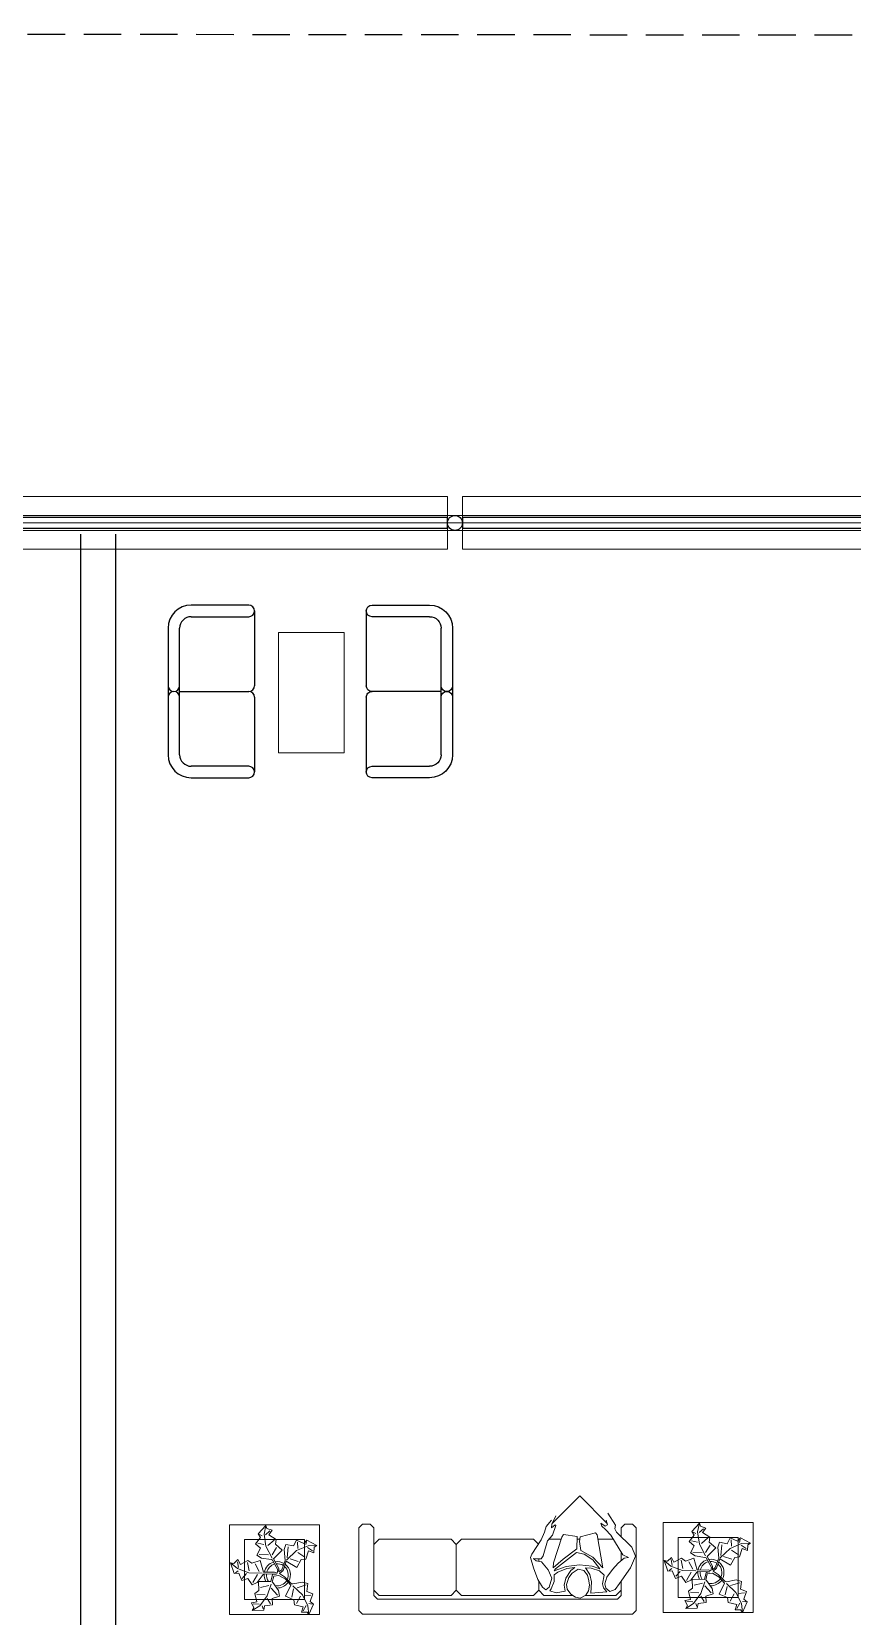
# Model space of a CAD drawing. Header units: metres. Extents: x 511.7 to 565.1, y 73.9 to 159.1.
# Drawn here: x 530.13 to 535.61, y 148.49 to 159.07 of the extents above; entities that cross this region are included whole.
import ezdxf

# ---------------------------------------------------------------- set-up
doc = ezdxf.new("R2010")
doc.units = ezdxf.units.M
doc.header["$MEASUREMENT"] = 0
doc.linetypes.add('DASHED2', pattern=[0.375, 0.25, -0.125])
doc.layers.get('0').update_dxf_attribs({"lineweight": 25})
for name, color, linetype, lineweight in [('A-GLAZ-CWMG', 7, 'Continuous', 9), ('A-WALL', 7, 'Continuous', 9), ('Muebles_Terminal', 8, 'Continuous', 9)]:
    doc.layers.add(name, color=color, linetype=linetype, lineweight=lineweight)
doc.layers.add('ARBOLES', color=3, linetype='Continuous')
doc.layers.add('MUEBLES', color=5, linetype='Continuous')

# ---------------------------------------------------------------- blocks, each defined once
blk = doc.blocks.new('sll-2')
at = {"layer": 'MUEBLES'}
for p, q in [((95.719, 54.184), (94.619, 54.184)), ((94.619, 54.084), (95.719, 54.084)), ((95.169, 54.084), (95.169, 53.484)), ((94.419, 53.984), (94.419, 53.484)), ((94.519, 53.484), (94.519, 53.984)), ((95.819, 53.984), (95.819, 53.484)), ((95.919, 53.484), (95.919, 53.984)), ((95.119, 53.434), (94.469, 53.434)), ((95.869, 53.434), (95.219, 53.434))]:
    blk.add_line(p, q, dxfattribs=at)
for centre, radius, start, end in [((94.619, 53.984), 0.2, 90, 180), ((95.119, 54.134), 0.05, 270, 90), ((95.219, 54.134), 0.05, 90, 270), ((95.719, 53.984), 0.2, 0, 90), ((94.619, 53.984), 0.1, 90, 180), ((95.719, 53.984), 0.1, 360, 90), ((94.469, 53.484), 0.05, 180, 0), ((95.119, 53.484), 0.05, 270, 0), ((95.219, 53.484), 0.05, 180, 270), ((95.869, 53.484), 0.05, 180, 0)]:
    blk.add_arc(centre, radius, start, end, dxfattribs=at)
blk = doc.blocks.new('ar-10')
at = {"layer": 'ARBOLES', "lineweight": 0}
for p, q in [((22.434, 96.626), (22.504, 96.716)), ((22.469, 96.771), (22.579, 96.89)), ((22.504, 96.716), (22.469, 96.771)), ((22.489, 96.761), (22.529, 96.741)), ((22.579, 96.89), (22.554, 96.765)), ((22.554, 96.765), (22.578, 96.591)), ((22.574, 96.755), (22.639, 96.81)), ((22.579, 96.89), (22.594, 96.845)), ((22.594, 96.845), (22.669, 96.82)), ((22.669, 96.82), (22.624, 96.755)), ((22.624, 96.755), (22.728, 96.69)), ((22.503, 96.566), (22.434, 96.626)), ((22.453, 96.466), (22.503, 96.566)), ((22.518, 96.421), (22.453, 96.466)), ((22.464, 96.636), (22.553, 96.616)), ((22.483, 96.476), (22.618, 96.471)), ((22.578, 96.591), (22.668, 96.423)), ((22.698, 96.68), (22.608, 96.601)), ((22.668, 96.471), (22.733, 96.575)), ((22.813, 96.535), (22.688, 96.411)), ((22.728, 96.69), (22.718, 96.62)), ((22.718, 96.62), (22.813, 96.535)), ((22.84, 96.545), (22.867, 96.619)), ((22.84, 96.545), (22.856, 96.388)), ((22.867, 96.619), (22.976, 96.596)), ((23.019, 96.529), (22.876, 96.394)), ((22.886, 96.428), (22.9, 96.582)), ((22.976, 96.596), (23.017, 96.678)), ((23.017, 96.678), (23.121, 96.633)), ((23.182, 96.597), (23.019, 96.529)), ((23.034, 96.652), (23.037, 96.56)), ((23.136, 96.436), (23.036, 96.503)), ((23.121, 96.633), (23.166, 96.68)), ((23.161, 96.659), (23.151, 96.615)), ((23.19, 96.527), (23.153, 96.409)), ((23.166, 96.68), (23.309, 96.604)), ((23.177, 96.575), (23.246, 96.526)), ((23.309, 96.604), (23.182, 96.597)), ((23.264, 96.499), (23.19, 96.527)), ((23.269, 96.578), (23.264, 96.499)), ((23.309, 96.604), (23.269, 96.578)), ((22.076, 96.356), (22.122, 96.347)), ((22.076, 96.356), (22.173, 96.273)), ((22.128, 96.202), (22.076, 96.356)), ((22.122, 96.347), (22.18, 96.4)), ((22.146, 96.214), (22.183, 96.24)), ((22.173, 96.273), (22.338, 96.211)), ((22.191, 96.286), (22.175, 96.369)), ((22.18, 96.4), (22.216, 96.33)), ((22.216, 96.33), (22.323, 96.39)), ((22.317, 96.359), (22.344, 96.242)), ((22.323, 96.39), (22.379, 96.348)), ((22.379, 96.348), (22.5, 96.39)), ((22.486, 96.231), (22.426, 96.339)), ((22.5, 96.39), (22.548, 96.22)), ((22.518, 96.421), (22.658, 96.401)), ((22.674, 96.393), (22.661, 96.4)), ((22.751, 96.256), (22.674, 96.393)), ((22.688, 96.411), (22.766, 96.275)), ((22.743, 96.209), (22.751, 96.256)), ((22.766, 96.275), (22.766, 96.224)), ((22.766, 96.224), (22.806, 96.254)), ((22.774, 96.202), (22.825, 96.244)), ((22.806, 96.254), (22.856, 96.388)), ((22.825, 96.244), (22.872, 96.378)), ((23.024, 96.288), (22.872, 96.378)), ((22.925, 96.413), (23.043, 96.376)), ((23.083, 96.401), (23.024, 96.288)), ((23.153, 96.409), (23.083, 96.401)), ((22.192, 96.206), (22.128, 96.202)), ((22.237, 96.101), (22.192, 96.206)), ((22.324, 96.133), (22.237, 96.101)), ((22.243, 96.132), (22.304, 96.201)), ((22.387, 96.041), (22.324, 96.133)), ((22.338, 96.211), (22.528, 96.209)), ((22.458, 96.076), (22.387, 96.041)), ((22.393, 96.072), (22.462, 96.188)), ((22.458, 96.076), (22.543, 96.189)), ((22.48, 95.96), (22.474, 96.088)), ((22.474, 96.088), (22.65, 96.086)), ((22.622, 96.03), (22.502, 96.003)), ((22.557, 96.199), (22.543, 96.189)), ((22.548, 96.22), (22.705, 96.223)), ((22.73, 96.195), (22.557, 96.199)), ((22.599, 95.882), (22.654, 96.051)), ((22.65, 96.086), (22.675, 96.186)), ((22.672, 96.079), (22.692, 96.166)), ((22.679, 96.072), (22.672, 96.079)), ((22.675, 96.186), (22.73, 96.195)), ((22.762, 95.958), (22.679, 96.072)), ((22.692, 96.166), (22.766, 96.176)), ((22.692, 96.166), (22.692, 96.166)), ((22.705, 96.223), (22.743, 96.209)), ((22.863, 96.119), (22.766, 96.176)), ((22.848, 96.154), (22.774, 96.202)), ((22.947, 96.055), (22.848, 96.154)), ((22.861, 95.876), (22.939, 96.034)), ((22.863, 96.119), (22.939, 96.034)), ((22.965, 96.053), (22.947, 96.055)), ((23.101, 95.899), (22.964, 96.028)), ((23.103, 96.078), (22.965, 96.053)), ((23.154, 96.038), (23.025, 95.999)), ((23.103, 96.078), (23.179, 96.057)), ((23.179, 96.057), (23.164, 95.946)), ((22.373, 95.785), (22.451, 95.798)), ((22.423, 95.918), (22.48, 95.96)), ((22.451, 95.798), (22.423, 95.918)), ((22.451, 95.904), (22.571, 95.896)), ((22.493, 95.741), (22.599, 95.882)), ((22.648, 95.768), (22.599, 95.847)), ((22.748, 95.895), (22.657, 95.994)), ((22.776, 95.88), (22.67, 95.846)), ((22.67, 95.846), (22.676, 95.754)), ((22.762, 95.958), (22.776, 95.88)), ((22.978, 95.826), (22.861, 95.876)), ((22.977, 95.983), (22.949, 95.863)), ((22.991, 95.756), (22.978, 95.826)), ((23.016, 95.775), (23.075, 95.88)), ((23.18, 95.741), (23.101, 95.899)), ((23.224, 95.892), (23.132, 95.883)), ((23.164, 95.946), (23.249, 95.911)), ((23.249, 95.911), (23.211, 95.804)), ((23.211, 95.804), (23.262, 95.763)), ((22.408, 95.714), (22.373, 95.785)), ((22.386, 95.672), (22.493, 95.741)), ((22.386, 95.672), (22.408, 95.714)), ((22.549, 95.677), (22.386, 95.672)), ((22.486, 95.763), (22.401, 95.77)), ((22.542, 95.699), (22.528, 95.741)), ((22.563, 95.741), (22.549, 95.677)), ((22.676, 95.754), (22.563, 95.741)), ((23.111, 95.728), (22.991, 95.756)), ((23.089, 95.652), (23.111, 95.728)), ((23.168, 95.652), (23.089, 95.652)), ((23.158, 95.744), (23.114, 95.671)), ((23.196, 95.615), (23.168, 95.652)), ((23.196, 95.615), (23.18, 95.741)), ((23.24, 95.766), (23.196, 95.772)), ((23.262, 95.763), (23.196, 95.615))]:
    blk.add_line(p, q, dxfattribs=at)
for centre, radius, start, end in [((22.748, 96.183), 0.193, 107.997, 168.9804), ((22.755, 96.181), 0.166, 107.7649, 166.1846), ((22.744, 96.18), 0.193, 59.8406, 99.9156), ((22.743, 96.175), 0.167, 58.5815, 95.1926), ((22.733, 96.18), 0.167, 337.3711, 47.6904), ((22.736, 96.182), 0.194, 332.5812, 51.731), ((22.748, 96.183), 0.193, 175.5225, 210.1028), ((22.755, 96.181), 0.166, 173.971, 214.9414), ((22.743, 96.184), 0.158, 258.1647, 328.6725), ((22.743, 96.184), 0.189, 268.6147, 325.1169)]:
    blk.add_arc(centre, radius, start, end, dxfattribs=at)
blk = doc.blocks.new('sdfds')
at = {"layer": 'Muebles_Terminal', "linetype": 'ByBlock'}
for p, q in [((-0.9, 0.5), (-0.925, 0.475)), ((-0.925, 0.475), (-0.925, -0.075)), ((0.9, 0.5), (-0.9, 0.5)), ((0.925, 0.475), (0.9, 0.5)), ((0.925, -0.075), (0.925, 0.475)), ((-0.825, 0.375), (-0.8, 0.4)), ((-0.825, 0.34), (-0.79, 0.375)), ((-0.825, -0.075), (-0.825, 0.375)), ((-0.8, 0.4), (0.8, 0.4)), ((-0.79, 0.375), (-0.31, 0.375)), ((-0.31, 0.375), (-0.275, 0.34)), ((-0.24, 0.375), (-0.275, 0.34)), ((-0.275, 0.035), (-0.275, 0.34)), ((-0.275, 0.035), (-0.275, 0.34)), ((-0.24, 0.375), (0.24, 0.375)), ((0.24, 0.375), (0.275, 0.34)), ((0.27, 0.27), (0.301, 0.321)), ((0.31, 0.375), (0.275, 0.34)), ((0.275, 0.278), (0.275, 0.34)), ((0.301, 0.321), (0.323, 0.338)), ((0.31, 0.375), (0.502, 0.375)), ((0.323, 0.338), (0.345, 0.321)), ((0.345, 0.321), (0.363, 0.26)), ((0.35, 0.344), (0.391, 0.357)), ((0.359, 0.331), (0.35, 0.344)), ((0.378, 0.282), (0.359, 0.331)), ((0.391, 0.357), (0.452, 0.348)), ((0.452, 0.348), (0.445, 0.307)), ((0.465, 0.333), (0.461, 0.302)), ((0.489, 0.366), (0.465, 0.333)), ((0.52, 0.387), (0.489, 0.366)), ((0.552, 0.394), (0.52, 0.387)), ((0.589, 0.374), (0.552, 0.394)), ((0.586, 0.375), (0.79, 0.375)), ((0.608, 0.344), (0.589, 0.374)), ((0.613, 0.307), (0.608, 0.344)), ((0.623, 0.36), (0.729, 0.351)), ((0.626, 0.284), (0.623, 0.36)), ((0.708, 0.325), (0.701, 0.298)), ((0.729, 0.351), (0.708, 0.325)), ((0.723, 0.327), (0.716, 0.299)), ((0.75, 0.35), (0.723, 0.327)), ((0.786, 0.335), (0.75, 0.35)), ((0.813, 0.296), (0.786, 0.335)), ((0.79, 0.375), (0.825, 0.34)), ((0.8, 0.4), (0.825, 0.375)), ((0.825, 0.375), (0.825, 0.28)), ((0.239, 0.191), (0.27, 0.27)), ((0.363, 0.26), (0.337, 0.205)), ((0.378, 0.237), (0.378, 0.282)), ((0.403, 0.219), (0.378, 0.237)), ((0.386, 0.198), (0.378, 0.212)), ((0.378, 0.212), (0.459, 0.182)), ((0.463, 0.195), (0.403, 0.219)), ((0.445, 0.307), (0.456, 0.26)), ((0.456, 0.26), (0.49, 0.21)), ((0.461, 0.302), (0.476, 0.256)), ((0.476, 0.256), (0.497, 0.227)), ((0.497, 0.227), (0.539, 0.201)), ((0.576, 0.208), (0.6, 0.241)), ((0.586, 0.192), (0.616, 0.236)), ((0.6, 0.241), (0.609, 0.277)), ((0.609, 0.277), (0.613, 0.307)), ((0.616, 0.236), (0.626, 0.284)), ((0.68, 0.212), (0.625, 0.193)), ((0.711, 0.24), (0.68, 0.212)), ((0.701, 0.298), (0.711, 0.24)), ((0.716, 0.299), (0.729, 0.254)), ((0.729, 0.254), (0.768, 0.203)), ((0.888, 0.191), (0.813, 0.296)), ((0.219, 0.123), (0.239, 0.191)), ((0.229, 0.099), (0.219, 0.123)), ((0.257, 0.145), (0.239, 0.129)), ((0.239, 0.129), (0.261, 0.13)), ((0.293, 0.152), (0.257, 0.145)), ((0.261, 0.13), (0.292, 0.13)), ((0.275, 0.13), (0.275, 0.149)), ((0.292, 0.13), (0.305, 0.111)), ((0.337, 0.205), (0.293, 0.152)), ((0.305, 0.111), (0.333, 0.01)), ((0.437, 0.133), (0.371, 0.192)), ((0.371, 0.192), (0.374, 0.157)), ((0.374, 0.157), (0.43, -0.014)), ((0.526, 0.089), (0.386, 0.198)), ((0.53, 0.065), (0.437, 0.133)), ((0.459, 0.182), (0.547, 0.171)), ((0.516, 0.188), (0.463, 0.195)), ((0.49, 0.21), (0.516, 0.188)), ((0.539, 0.201), (0.576, 0.208)), ((0.547, 0.171), (0.632, 0.18)), ((0.637, 0.121), (0.555, 0.075)), ((0.636, 0.138), (0.578, 0.101)), ((0.625, 0.193), (0.586, 0.192)), ((0.632, 0.18), (0.683, 0.198)), ((0.683, 0.198), (0.636, 0.138)), ((0.702, 0.191), (0.637, 0.121)), ((0.664, -0.03), (0.702, 0.191)), ((0.768, 0.203), (0.806, 0.161)), ((0.806, 0.161), (0.844, 0.126)), ((0.825, 0.143), (0.825, 0.087)), ((0.874, 0.122), (0.835, 0.104)), ((0.844, 0.126), (0.874, 0.122)), ((0.92, 0.113), (0.888, 0.191)), ((0.896, 0.053), (0.92, 0.113)), ((-0.825, 0.035), (-0.79, 0)), ((-0.79, 0), (-0.31, 0)), ((-0.31, 0), (-0.275, 0.035)), ((-0.24, 0), (-0.275, 0.035)), ((-0.24, 0), (0.24, 0)), ((0.292, 0.005), (0.229, 0.099)), ((0.24, 0), (0.273, 0.033)), ((0.313, -0.046), (0.292, 0.005)), ((0.333, 0.01), (0.367, -0.027)), ((0.342, 0), (0.426, 0)), ((0.578, 0.101), (0.526, 0.089)), ((0.526, 0.089), (0.526, 0.089)), ((0.531, -0.019), (0.53, 0.065)), ((0.53, 0), (0.55, 0)), ((0.555, 0.075), (0.548, 0.015)), ((0.548, 0.015), (0.552, -0.015)), ((0.669, 0), (0.773, 0)), ((0.835, 0.104), (0.756, -0.027)), ((0.794, -0.047), (0.896, 0.053)), ((-0.925, -0.075), (-0.9, -0.1)), ((-0.9, -0.1), (-0.85, -0.1)), ((-0.85, -0.1), (-0.825, -0.075)), ((0.325, -0.085), (0.313, -0.046)), ((0.36, -0.126), (0.325, -0.085)), ((0.384, -0.097), (0.361, -0.077)), ((0.361, -0.077), (0.363, -0.101)), ((0.363, -0.101), (0.388, -0.155)), ((0.367, -0.027), (0.388, -0.092)), ((0.388, -0.092), (0.384, -0.097)), ((0.43, -0.014), (0.441, -0.032)), ((0.441, -0.032), (0.531, -0.019)), ((0.552, -0.015), (0.653, -0.043)), ((0.653, -0.043), (0.664, -0.03)), ((0.689, -0.106), (0.719, -0.087)), ((0.697, -0.088), (0.689, -0.106)), ((0.721, -0.065), (0.697, -0.088)), ((0.719, -0.087), (0.733, -0.097)), ((0.756, -0.027), (0.721, -0.065)), ((0.733, -0.097), (0.724, -0.126)), ((0.735, -0.174), (0.787, -0.094)), ((0.782, -0.07), (0.794, -0.047)), ((0.787, -0.094), (0.782, -0.07)), ((0.825, -0.017), (0.825, -0.075)), ((0.825, -0.075), (0.85, -0.1)), ((0.85, -0.1), (0.9, -0.1)), ((0.9, -0.1), (0.925, -0.075))]:
    blk.add_line(p, q, dxfattribs=at)
at = {"layer": 'Muebles_Terminal'}
for p in [(0.365, -0.104), (0.73, -0.108)]:
    blk.add_line(p, (0.549, -0.289), dxfattribs=at)
blk = doc.blocks.new('Circular Mullion - 50mm Radius-196116-_1_plinth')
at = {"layer": 'A-GLAZ-CWMG', "color": 253, "true_color": 0xaaaaaa}
for p, q in [((5, 14540), (-4299, 14540)), ((-4299, 14490), (5, 14490)), ((-4299, 14440), (5, 14440))]:
    blk.add_line(p, q, dxfattribs=at)
blk = doc.blocks.new('Circular Mullion - 50mm Radius-196118-_1_plinth')
at = {"layer": 'A-GLAZ-CWMG', "lineweight": 25}
for p, q in [((55, 14526), (55, 14454)), ((4260, 14526), (55, 14526)), ((4260, 14454), (4260, 14526)), ((55, 14454), (4260, 14454))]:
    blk.add_line(p, q, dxfattribs=at)
blk = doc.blocks.new('Circular Mullion - 50mm Radius-203294-_1_plinth')
at = {"layer": 'A-GLAZ-CWMG', "lineweight": 25}
for start, end in [(0, 180), (180, 360)]:
    blk.add_arc((0, 0), 50, start, end, dxfattribs=at)

msp = doc.modelspace()

# ---------------------------------------------------------------- hatches: boundary and pattern name
h = msp.add_hatch()
h.set_pattern_fill('ANGLE', color=256, scale=0.22)
h.set_pattern_definition([(0, (-147.6533, 48.98411), (0, 0.0605), [0.044, -0.0165]), (90, (-147.6533, 48.98411), (-0.0605, 4e-18), [0.044, -0.0165])])
h.paths.add_polyline_path([(561.945, 159.033), (561.495, 159.033), (561.495, 158.683), (561.945, 158.683)])
h.paths.add_polyline_path([(561.946, 154.475), (561.596, 154.475), (561.596, 154.025), (561.946, 154.025)])
h.paths.add_polyline_path([(560.151, 134.471), (559.801, 134.471), (559.801, 134.021), (560.151, 134.021), (560.151, 134.022)])
h.paths.add_polyline_path([(514.24, 124.273), (513.79, 124.273), (513.79, 123.923), (514.24, 123.923)])
h.paths.add_polyline_path([(513.946, 124.097, -1), (513.846, 124.097, -1)], flags=16)
h.paths.add_polyline_path([(514.03, 134.372), (513.794, 134.372), (513.794, 133.922), (514.03, 133.922)])
h.paths.add_polyline_path([(514.144, 134.372), (514.03, 134.372), (514.03, 133.922), (514.144, 133.922)])
h.paths.add_polyline_path([(520.178, 154.035), (519.944, 154.035), (519.944, 153.585), (520.178, 153.585)])
h.paths.add_polyline_path([(520.294, 154.035), (520.178, 154.035), (520.178, 153.585), (520.294, 153.585)])

# ---------------------------------------------------------------- linework, layer by layer
at = {"lineweight": 25, "ltscale": 0.25}
for p, q in [((530.461, 143.354), (530.461, 155.712)), ((530.691, 155.712), (530.691, 143.332))]:
    msp.add_line(p, q, dxfattribs=at)
at = {"color": 1, "linetype": 'DASHED2', "transparency": 33554572}
msp.add_lwpolyline([(511.682, 146.746), (511.792, 155.946), (511.73, 159.067), (561.937, 159.021), (561.918, 146.646), (541.684, 146.646), (541.684, 146.646)], dxfattribs=at)
at = {"layer": 'A-WALL'}
for p, q in [((528.702, 155.963), (532.906, 155.963)), ((532.906, 155.823), (532.906, 155.963)), ((533.006, 155.963), (537.211, 155.963)), ((533.006, 155.823), (533.006, 155.963)), ((532.906, 155.611), (532.906, 155.751)), ((533.006, 155.611), (533.006, 155.751)), ((532.906, 155.611), (528.702, 155.611)), ((537.211, 155.611), (533.006, 155.611))]:
    msp.add_line(p, q, dxfattribs=at)
at = {"layer": 'Muebles_Terminal'}
msp.add_lwpolyline([(531.778, 155.056), (531.778, 154.251), (532.216, 154.251), (532.216, 155.056)], close=True, dxfattribs=at)
at = {"layer": 'Muebles_Terminal', "ltscale": 0.15}
for points in [[(531.452, 148.499), (532.052, 148.499), (532.052, 149.099), (531.452, 149.099)], [(534.345, 148.513), (534.945, 148.513), (534.945, 149.113), (534.345, 149.113)], [(531.552, 148.599), (531.952, 148.599), (531.952, 148.999), (531.552, 148.999)], [(534.445, 148.613), (534.845, 148.613), (534.845, 149.013), (534.445, 149.013)]]:
    msp.add_lwpolyline(points, close=True, dxfattribs=at)

# ---------------------------------------------------------------- block references
at = {"xscale": -1, "rotation": 180}
msp.add_blockref('sdfds', (533.24, 149.002), dxfattribs=at)
at = {"xscale": 0.46720328299852554, "yscale": 0.46720328299852554, "zscale": 0.46720328299852554}
for p in [(521.145, 103.827), (524.038, 103.842)]:
    msp.add_blockref('ar-10', p, dxfattribs=at)
at = {"layer": 'A-GLAZ-CWMG', "color": 253, "true_color": 0xaaaaaa, "xscale": 0.001, "yscale": 0.001, "zscale": 0.001}
for p in [(532.951, 141.297), (537.255, 141.297)]:
    msp.add_blockref('Circular Mullion - 50mm Radius-196116-_1_plinth', p, dxfattribs=at)
at = {"layer": 'A-GLAZ-CWMG', "extrusion": (0, 0, -1), "xscale": 0.001, "yscale": 0.001, "zscale": 0.001}
msp.add_blockref('Circular Mullion - 50mm Radius-203294-_1_plinth', (-532.956, 155.787), dxfattribs=at)
at = {"layer": 'A-GLAZ-CWMG', "xscale": 0.001, "yscale": 0.001, "zscale": 0.001}
for p in [(528.646, 141.297), (532.951, 141.297)]:
    msp.add_blockref('Circular Mullion - 50mm Radius-196118-_1_plinth', p, dxfattribs=at)
at = {"layer": 'Muebles_Terminal', "yscale": 0.7679999999993016, "zscale": 0.7679999999993016}
for p, xscale, rotation in [((572.656, 81.572), 0.7679999999993016, 90), ((491.327, 81.572), -0.7679999999993016, 270)]:
    msp.add_blockref('sll-2', p, dxfattribs=dict(at, xscale=xscale, rotation=rotation))

doc.saveas('drawing.dxf')
